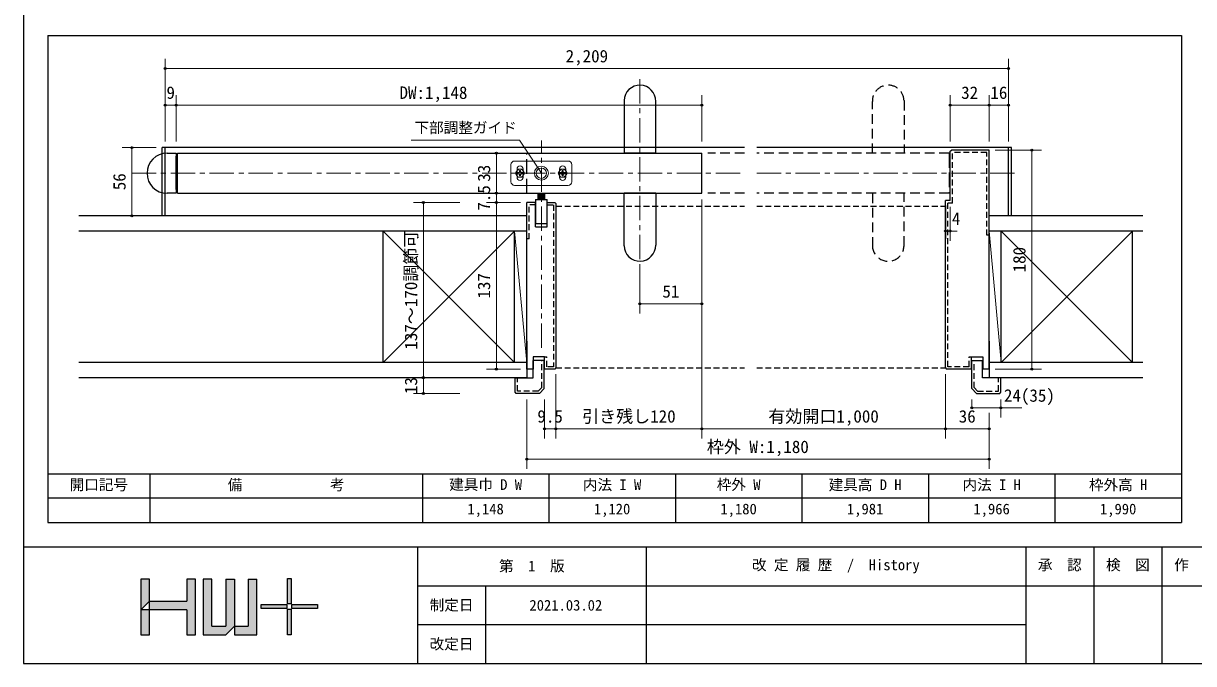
# Model space of a CAD drawing. Units: millimetres at full size. Extents: x -800 to 800, y -560 to 560.
# Drawn here: x -800 to 162, y -560 to -34 of the extents above; entities that cross this region are included whole.
import ezdxf
from ezdxf.enums import TextEntityAlignment as Align

# ---------------------------------------------------------------- set-up
doc = ezdxf.new("R2010")
doc.units = ezdxf.units.MM
doc.header["$LTSCALE"] = 4
doc.header["$PDMODE"] = 32
doc.header["$PDSIZE"] = 1.6
for name, pattern in [('CHAIN1', [8, 5, -1, 1, -1]), ('DASHED1', [1.8, 1.2, -0.6]), ('DASHED3', [4, 3, -1]), ('USER9', [3, 2, -1])]:
    doc.linetypes.add(name, pattern=pattern)
doc.layers.add('0-0', color=7, linetype='Continuous', lineweight=25)
doc.layers.add('2-0', color=7, linetype='Continuous', lineweight=25)
doc.styles.add('ＭＳ ゴシック', font='')
doc.styles.get('ＭＳ ゴシック').set_extended_font_data('MS Gothic')

msp = doc.modelspace()

# ---------------------------------------------------------------- linework, layer by layer
at = {"layer": '0-0'}
for p, q in [((-800, 560), (-800, -560)), ((-780, -44), (152, -44)), ((152, -44), (152, -444)), ((-780, -404), (152, -404)), ((-696, -404), (-696, -444)), ((-472, -404), (-472, -444)), ((-368, -404), (-368, -444)), ((-264, -404), (-264, -444)), ((-160, -404), (-160, -444)), ((-56, -404), (-56, -444)), ((48, -404), (48, -444)), ((152, -424), (-780, -424)), ((-800, -464), (800, -464)), ((-476, -464), (-476, -560)), ((-288, -464), (-288, -560)), ((24, -464), (24, -560)), ((80, -464), (80, -560)), ((136, -464), (136, -560)), ((-703.403, -490.7), (-703.403, -536.41)), ((-696.28, -490.7), (-703.403, -490.7)), ((-658.657, -490.7), (-665.78, -490.7)), ((-665.78, -490.7), (-665.78, -508.805)), ((-645.205, -490.7), (-652.328, -490.7)), ((-652.328, -490.7), (-652.328, -536.41)), ((-645.192, -529.158), (-645.192, -490.7)), ((-633.658, -490.708), (-626.549, -490.708)), ((-633.647, -490.7), (-633.647, -529.345)), ((-626.549, -490.709), (-626.549, -536.41)), ((-615.208, -490.709), (-608.02, -490.709)), ((-615.184, -490.709), (-615.184, -529.313)), ((-608.02, -536.41), (-608.02, -490.709)), ((-476, -496), (800, -496)), ((-420, -496), (-420, -560)), ((-703.403, -515.941), (-696.267, -508.805)), ((-696.267, -508.805), (-665.78, -508.805)), ((-665.78, -515.941), (-703.403, -515.941)), ((-652.328, -515.958), (-652.328, -516.358)), ((-645.192, -529.345), (-645.192, -515.731)), ((-476, -528), (24, -528)), ((-652.328, -536.41), (-633.647, -536.41)), ((-645.192, -529.345), (-633.647, -529.345)), ((-633.647, -536.41), (-626.551, -529.313)), ((-626.549, -529.313), (-615.184, -529.313)), ((-626.549, -536.41), (-608.02, -536.41)), ((-800, -560), (800, -560))]:
    msp.add_line(p, q, dxfattribs=at)
for points in [[(-780, -44), (-780, -444), (152, -444)], [(-703.403, -536.41), (-696.267, -536.41), (-696.267, -515.731), (-696.267, -490.7)], [(-665.78, -536.41), (-658.643, -536.41), (-658.643, -515.731), (-658.643, -490.7)], [(-665.78, -515.958), (-665.78, -516.358), (-665.78, -536.41)]]:
    msp.add_lwpolyline(points, dxfattribs=at)
for points in [[(-582.986, -490.01), (-579.826, -490.01), (-579.826, -510.954), (-582.986, -510.954)], [(-604.674, -511.508), (-583.514, -511.508), (-583.514, -514.74), (-604.674, -514.74)], [(-582.986, -515.383), (-579.826, -515.383), (-579.826, -536.328), (-582.986, -536.328)], [(-579.298, -511.508), (-558.138, -511.508), (-558.138, -514.74), (-579.298, -514.74)]]:
    msp.add_lwpolyline(points, close=True, dxfattribs=at)
at = {"layer": '0-0', "color": 134}
for points in [[(-582.986, -490.01), (-579.826, -490.01), (-582.986, -510.954), (-579.826, -510.954)], [(-703.403, -490.7), (-696.267, -490.7), (-703.403, -515.941), (-696.267, -508.805)], [(-665.78, -536.41), (-658.643, -536.41), (-658.657, -490.7)], [(-665.78, -536.41), (-658.657, -490.7), (-665.78, -490.7)], [(-645.205, -490.7), (-652.328, -490.7), (-652.328, -536.41)], [(-652.328, -536.41), (-645.192, -529.158), (-645.205, -490.7)], [(-626.551, -529.313), (-626.549, -490.709), (-633.647, -490.708)], [(-626.551, -529.313), (-633.647, -490.708), (-633.647, -529.345)], [(-608.02, -536.41), (-608.02, -490.709), (-615.184, -490.709)], [(-608.02, -536.41), (-615.184, -490.709), (-615.184, -529.313)], [(-696.267, -508.805), (-665.78, -515.958), (-696.267, -515.941)], [(-665.78, -508.805), (-696.267, -508.805), (-665.85, -515.941)], [(-665.78, -508.805), (-665.85, -515.941), (-665.78, -536.41)], [(-703.403, -515.941), (-703.403, -536.41), (-696.267, -515.941), (-696.267, -536.41)], [(-583.514, -511.508), (-604.674, -511.508), (-583.514, -514.74), (-604.674, -514.74)], [(-582.986, -515.383), (-579.826, -515.383), (-582.986, -536.328), (-579.826, -536.328)], [(-579.298, -511.508), (-558.138, -511.508), (-579.298, -514.74), (-558.138, -514.74)], [(-652.328, -536.41), (-633.647, -529.345), (-645.192, -529.158)], [(-652.328, -536.41), (-633.647, -536.41), (-626.551, -529.313)], [(-652.328, -536.41), (-626.551, -529.313), (-633.647, -529.345)], [(-626.549, -529.313), (-626.549, -536.41), (-608.02, -536.41)], [(-608.02, -536.41), (-615.184, -529.313), (-626.549, -529.313)]]:
    msp.add_solid(points, dxfattribs=at)
at = {"layer": '0-0'}
for points in [[(-582.986, -510.954), (-579.826, -510.954), (-582.986, -490.01), (-579.826, -490.01)], [(-703.403, -490.7), (-696.28, -490.7), (-703.403, -515.941), (-696.267, -508.805)], [(-665.78, -536.41), (-658.643, -536.41), (-658.643, -490.7)], [(-665.78, -536.41), (-658.643, -490.7), (-665.78, -508.805)], [(-665.78, -490.7), (-665.78, -508.805), (-658.657, -490.7)], [(-645.205, -490.7), (-652.328, -490.7), (-652.328, -536.41)], [(-652.328, -536.41), (-645.192, -529.158), (-645.205, -490.7)], [(-626.551, -529.313), (-626.549, -490.708), (-633.647, -490.708)], [(-626.551, -529.313), (-633.647, -490.708), (-633.647, -529.345)], [(-608.02, -536.41), (-608.02, -490.709), (-615.208, -490.709)], [(-608.02, -536.41), (-615.208, -490.709), (-615.184, -529.313)], [(-696.267, -508.805), (-696.267, -515.731), (-665.85, -515.941)], [(-665.78, -508.805), (-696.267, -508.805), (-665.85, -515.941)], [(-665.78, -508.805), (-665.85, -515.941), (-665.78, -536.41)], [(-703.403, -536.41), (-703.403, -515.941), (-696.267, -536.41), (-696.267, -515.731)], [(-604.674, -511.508), (-604.674, -514.74), (-583.514, -511.508), (-583.514, -514.74)], [(-582.986, -515.383), (-582.986, -536.328), (-579.826, -515.383), (-579.826, -536.328)], [(-579.298, -511.508), (-579.298, -514.74), (-558.138, -511.508), (-558.138, -514.74)], [(-652.328, -536.41), (-633.647, -529.345), (-645.192, -529.158)], [(-652.328, -536.41), (-633.647, -536.41), (-626.551, -529.313)], [(-652.328, -536.41), (-626.551, -529.313), (-633.647, -529.345)], [(-626.551, -529.313), (-626.549, -536.41), (-608.02, -536.41)], [(-608.02, -536.41), (-615.184, -529.313), (-626.551, -529.313)]]:
    msp.add_solid(points, dxfattribs=at)
at = {"layer": '2-0', "color": 4, "lineweight": 9}
for p, q in [((-683.389, -63.08), (-683.389, -101.08)), ((9.931, -63.08), (9.931, -101.08)), ((-683.389, -71.08), (9.931, -71.08)), ((-683.389, -93.08), (-683.389, -131.08)), ((-683.389, -93.08), (-683.389, -131.08)), ((-683.389, -93.08), (-683.389, -131.08)), ((-683.389, -93.08), (-683.389, -131.08)), ((-674.389, -93.08), (-674.389, -131.08)), ((-242.208, -93.08), (-242.208, -131.08)), ((-38.069, -93.08), (-38.069, -131.08)), ((-6.069, -93.08), (-6.069, -131.08)), ((9.931, -93.08), (9.931, -131.08)), ((-683.389, -101.08), (-674.389, -101.08)), ((-683.389, -101.08), (-242.208, -101.08)), ((-38.069, -101.08), (-6.069, -101.08)), ((-6.069, -101.08), (9.931, -101.08)), ((-392.237, -130.043), (-481.304, -130.043)), ((-374.208, -157.08), (-392.237, -130.043)), ((-718.889, -136.08), (-690.889, -136.08)), ((-710.889, -192.08), (-710.889, -136.08)), ((-419.208, -140.58), (-391.208, -140.58)), ((-411.208, -173.58), (-411.208, -140.58)), ((36.931, -138.08), (-1.069, -138.08)), ((28.931, -318.08), (28.931, -138.08)), ((-399.208, -164.08), (-399.208, -150.08)), ((-396.208, -147.08), (-352.207, -147.08)), ((-394.208, -160.58), (-394.208, -153.58)), ((-389.208, -153.58), (-389.208, -160.58)), ((-359.207, -160.58), (-359.207, -153.58)), ((-354.207, -153.58), (-354.207, -160.58)), ((-349.207, -150.08), (-349.207, -164.08)), ((-392.812, -156.556), (-392.611, -156.757)), ((-392.611, -157.403), (-392.812, -157.605)), ((-392.232, -155.976), (-392.031, -156.177)), ((-391.385, -156.177), (-391.183, -155.976)), ((-391.183, -158.185), (-391.385, -157.983)), ((-390.805, -156.757), (-391.2, -156.573)), ((-390.805, -157.403), (-390.603, -157.605)), ((-357.61, -157.403), (-357.812, -157.605)), ((-357.61, -156.757), (-357.777, -156.753)), ((-357.03, -156.177), (-357.232, -155.976)), ((-357.232, -158.185), (-357.03, -157.983)), ((-357.03, -156.177), (-357.215, -156.573)), ((-356.183, -155.976), (-356.384, -156.177)), ((-356.2, -156.573), (-356.384, -156.177)), ((-356.384, -157.983), (-356.183, -158.185)), ((-355.804, -156.757), (-355.603, -156.556)), ((-396.208, -167.08), (-352.207, -167.08)), ((-479.208, -181.08), (-441.208, -181.08)), ((-471.208, -181.08), (-471.208, -325.08)), ((-419.208, -173.58), (-391.208, -173.58)), ((-419.208, -181.08), (-391.208, -181.08)), ((-411.208, -181.08), (-411.208, -173.58)), ((-411.208, -318.08), (-411.208, -181.08)), ((-242.208, -272.392), (-242.208, -178.58)), ((-718.889, -192.08), (-690.889, -192.08)), ((-42.069, -212.58), (-42.069, -184.58)), ((-38.069, -212.58), (-38.069, -184.58)), ((-396.175, -204.58), (-504.175, -312.58)), ((-504.175, -204.58), (-396.175, -312.58)), ((-396.175, -204.58), (-386.208, -312.58)), ((-42.069, -204.58), (-32.258, -204.58)), ((-6.069, -204.58), (3.899, -312.58)), ((3.899, -204.58), (111.899, -312.58)), ((3.899, -312.58), (111.899, -204.58)), ((-293.208, -272.392), (-293.208, -234.392)), ((-293.208, -264.392), (-242.208, -264.392)), ((-242.208, -375.08), (-242.208, -264.392)), ((-479.208, -325.08), (-441.208, -325.08)), ((-471.208, -325.08), (-471.208, -338.08)), ((-419.208, -318.08), (-391.208, -318.08)), ((-362.208, -375.08), (-362.208, -322.08)), ((-362.208, -375.08), (-362.208, -322.08)), ((-42.069, -375.08), (-42.069, -322.08)), ((-42.069, -375.08), (-42.069, -322.08)), ((36.931, -318.08), (-1.069, -318.08)), ((-479.208, -338.08), (-441.208, -338.08)), ((-386.208, -400.08), (-386.208, -343.08)), ((-371.708, -375.08), (-371.708, -343.08)), ((-20.419, -349.926), (-20.419, -343.08)), ((3.581, -357.926), (3.581, -343.08)), ((-20.419, -349.926), (20.838, -349.926)), ((-6.069, -375.08), (-6.069, -353.916)), ((-371.708, -367.08), (-362.208, -367.08)), ((-362.208, -367.08), (-242.208, -367.08)), ((-242.208, -367.08), (-42.069, -367.08)), ((-42.069, -367.08), (-6.069, -367.08)), ((-6.069, -400.08), (-6.069, -367.08)), ((-386.208, -392.08), (-6.069, -392.08))]:
    msp.add_line(p, q, dxfattribs=at)
at = {"layer": '2-0', "color": 4, "linetype": 'CHAIN1', "lineweight": 9}
for p, q in [((-293.208, -79.769), (-293.208, -234.392)), ((-374.208, -300.487), (-374.208, -130.217)), ((-710.889, -157.08), (-207.138, -157.08)), ((-197.138, -157.08), (17.431, -157.08))]:
    msp.add_line(p, q, dxfattribs=at)
at = {"layer": '2-0'}
for p, q in [((-306.208, -97.465), (-306.208, -140.58)), ((-280.208, -140.58), (-280.208, -98.08)), ((-685.889, -192.08), (-685.889, -136.08)), ((-683.389, -136.08), (-685.889, -136.08)), ((-683.389, -192.08), (-683.389, -136.08)), ((-207.138, -136.08), (-683.389, -136.08)), ((-681.889, -140.58), (-674.389, -140.58)), ((-674.389, -170.105), (-674.389, -143.105)), ((-674.389, -170.58), (-674.389, -143.58)), ((-673.389, -173.58), (-673.389, -140.58)), ((-673.389, -140.58), (-242.208, -140.58)), ((-280.208, -140.58), (-306.208, -140.58)), ((-242.208, -173.58), (-242.208, -140.58)), ((9.931, -136.08), (-197.138, -136.08)), ((-38.069, -139.08), (-37.069, -138.08)), ((-38.069, -179.58), (-38.069, -139.08)), ((-6.069, -138.08), (-37.069, -138.08)), ((-6.069, -318.08), (-6.069, -138.08)), ((9.931, -192.08), (9.931, -136.08)), ((12.431, -136.08), (9.931, -136.08)), ((12.431, -192.08), (12.431, -136.08)), ((-673.389, -173.58), (-242.208, -173.58)), ((-386.208, -318.08), (-386.208, -181.08)), ((-378.958, -181.08), (-386.208, -181.08)), ((-378.958, -178.621), (-378.958, -198.621)), ((-378.958, -178.621), (-369.458, -178.621)), ((-378.958, -201.08), (-378.958, -181.08)), ((-376.755, -178.254), (-376.755, -173.58)), ((-375.755, -178.254), (-375.755, -173.58)), ((-374.755, -178.254), (-374.755, -173.58)), ((-373.755, -178.254), (-373.755, -173.58)), ((-372.755, -178.254), (-372.755, -173.58)), ((-371.755, -178.254), (-371.755, -173.58)), ((-369.458, -198.621), (-369.458, -178.621)), ((-369.458, -201.08), (-369.458, -181.08)), ((-306.208, -216.696), (-306.208, -173.58)), ((-280.208, -173.58), (-306.208, -173.58)), ((-280.208, -173.58), (-280.208, -216.08)), ((-42.069, -317.08), (-42.069, -179.58)), ((-38.069, -179.58), (-42.069, -179.58)), ((-386.208, -192.08), (-754.563, -192.08)), ((-42.069, -183.58), (-42.069, -211.041)), ((120.143, -192.08), (-6.069, -192.08)), ((-369.458, -198.621), (-378.958, -198.621)), ((-378.958, -201.08), (-369.458, -201.08)), ((-386.208, -204.58), (-754.563, -204.58)), ((-504.175, -312.58), (-504.175, -204.58)), ((-396.175, -312.58), (-396.175, -204.58)), ((120.143, -204.58), (-6.069, -204.58)), ((3.899, -312.58), (3.899, -204.58)), ((111.899, -312.58), (111.899, -204.58)), ((-386.208, -295.08), (-386.208, -325.08)), ((-6.069, -295.08), (-6.069, -325.08)), ((-386.208, -312.58), (-754.563, -312.58)), ((-380.858, -325.08), (-380.858, -311.08)), ((-371.858, -311.08), (-380.858, -311.08)), ((-371.858, -334.08), (-371.858, -311.08)), ((-42.069, -317.08), (-41.069, -318.08)), ((-20.569, -308.08), (-11.269, -308.08)), ((-20.569, -318.08), (-20.569, -308.08)), ((-11.419, -325.08), (-11.419, -311.08)), ((-11.269, -308.08), (-11.269, -318.08)), ((120.143, -312.58), (-6.069, -312.58)), ((-386.208, -325.08), (-754.563, -325.08)), ((-395.858, -337.08), (-395.858, -325.08)), ((-395.858, -325.08), (-380.858, -325.08)), ((-381.008, -318.08), (-386.208, -318.08)), ((-20.569, -318.08), (-41.069, -318.08)), ((3.581, -325.08), (-11.419, -325.08)), ((-6.069, -318.08), (-11.269, -318.08)), ((120.143, -325.08), (-6.069, -325.08)), ((3.581, -337.08), (3.581, -325.08)), ((-375.858, -338.08), (-371.858, -334.08)), ((-16.419, -338.08), (-20.419, -334.08)), ((-394.858, -338.08), (-395.858, -337.08)), ((-375.858, -338.08), (-394.858, -338.08)), ((-16.419, -338.08), (2.581, -338.08)), ((2.581, -338.08), (3.581, -337.08))]:
    msp.add_line(p, q, dxfattribs=at)
at = {"layer": '2-0', "linetype": 'USER9'}
for p, q in [((-102.069, -140.58), (-102.069, -98.08)), ((-76.068, -97.465), (-76.068, -140.58)), ((-207.138, -140.58), (-237.468, -140.58)), ((-39.069, -140.58), (-197.138, -140.58)), ((-207.138, -173.58), (-237.468, -173.58)), ((-39.069, -173.58), (-197.138, -173.58)), ((-102.069, -173.58), (-102.069, -216.08)), ((-76.068, -216.696), (-76.068, -173.58))]:
    msp.add_line(p, q, dxfattribs=at)
at = {"layer": '2-0', "linetype": 'DASHED3'}
for p, q in [((-386.208, -173.58), (-386.208, -140.58)), ((-39.069, -140.58), (-39.069, -173.58))]:
    msp.add_line(p, q, dxfattribs=at)
at = {"layer": '2-0', "linetype": 'DASHED1'}
for p, q in [((-36.069, -181.58), (-36.069, -140.08)), ((-8.069, -140.08), (-36.069, -140.08)), ((-8.069, -208.08), (-8.069, -140.08)), ((-40.069, -316.08), (-40.069, -181.58)), ((-36.069, -181.58), (-40.069, -181.58)), ((-378.958, -183.08), (-384.208, -183.08)), ((-384.208, -211.08), (-384.208, -183.08)), ((-362.208, -184.08), (-207.138, -184.08)), ((-197.138, -184.08), (-42.069, -184.08)), ((-384.208, -211.08), (-386.208, -211.08)), ((-6.069, -208.08), (-8.069, -208.08)), ((-373.858, -333.252), (-373.858, -311.08)), ((-371.708, -308.08), (-369.708, -308.08)), ((-369.708, -316.08), (-369.708, -308.08)), ((-364.208, -316.08), (-369.708, -316.08)), ((-362.208, -317.08), (-207.138, -317.08)), ((-197.138, -317.08), (-42.069, -317.08)), ((-22.569, -316.08), (-40.069, -316.08)), ((-22.569, -308.08), (-20.569, -308.08)), ((-22.569, -316.08), (-22.569, -308.08)), ((-18.419, -333.252), (-18.419, -311.08)), ((-376.686, -336.08), (-373.858, -333.252)), ((-15.59, -336.08), (-18.419, -333.252))]:
    msp.add_line(p, q, dxfattribs=at)
at = {"layer": '2-0'}
for points in [[(-674.389, -140.58), (-674.389, -173.58), (-681.889, -173.58)], [(-376.924, -178.621), (-376.924, -173.58), (-371.491, -173.58), (-371.491, -178.621)], [(-369.458, -181.08), (-363.208, -181.08), (-362.208, -182.08), (-362.208, -317.08), (-363.208, -318.08), (-371.708, -318.08)], [(-371.708, -318.08), (-371.708, -308.08), (-381.008, -308.08), (-381.008, -318.08)], [(-20.419, -334.08), (-20.419, -311.08), (-11.419, -311.08)]]:
    msp.add_lwpolyline(points, dxfattribs=at)
at = {"layer": '2-0', "color": 4, "lineweight": 9}
for points in [[(-395.448, -157.08), (-393.578, -153.841), (-389.838, -153.841), (-387.968, -157.08), (-389.838, -160.319), (-393.578, -160.319)], [(-354.837, -160.319), (-358.577, -160.319), (-360.447, -157.08), (-358.577, -153.841), (-354.837, -153.841), (-352.967, -157.08)], [(-393.874, -156.616), (-392.812, -156.556), (-392.417, -156.371), (-392.215, -156.573), (-392.611, -156.757), (-392.777, -156.753)], [(-391.385, -156.177), (-391.381, -156.011), (-391.243, -154.916), (-391.183, -155.976), (-390.999, -156.371), (-391.2, -156.573)], [(-391.2, -157.588), (-390.805, -157.403), (-390.639, -157.407), (-389.541, -157.545), (-390.603, -157.605), (-390.999, -157.789)], [(-357.172, -159.245), (-357.232, -158.185), (-357.417, -157.789), (-357.215, -157.588), (-357.03, -157.983), (-357.035, -158.149)]]:
    msp.add_lwpolyline(points, close=True, dxfattribs=at)
for points in [[(-392.215, -157.588), (-392.611, -157.403), (-392.777, -157.407), (-393.874, -157.545)], [(-393.874, -157.545), (-392.812, -157.605), (-392.417, -157.789), (-392.232, -158.185), (-392.172, -159.245), (-392.035, -158.149), (-392.031, -157.983), (-392.232, -158.185)], [(-392.215, -156.573), (-392.031, -156.177), (-392.035, -156.011), (-392.172, -154.916), (-392.232, -155.976), (-392.417, -156.371)], [(-392.031, -157.983), (-392.215, -157.588), (-392.417, -157.789)], [(-391.2, -157.588), (-391.385, -157.983), (-391.381, -158.149), (-391.243, -159.245), (-391.183, -158.185), (-390.999, -157.789)], [(-390.999, -156.371), (-390.603, -156.556), (-389.541, -156.616), (-390.639, -156.753), (-390.805, -156.757), (-390.603, -156.556)], [(-357.777, -156.753), (-358.874, -156.616), (-357.812, -156.556), (-357.417, -156.371), (-357.215, -156.573), (-357.61, -156.757), (-357.812, -156.556)], [(-357.215, -157.588), (-357.61, -157.403), (-357.777, -157.407), (-358.874, -157.545), (-357.812, -157.605), (-357.417, -157.789)], [(-357.417, -156.371), (-357.232, -155.976), (-357.172, -154.916)], [(-357.172, -154.916), (-357.035, -156.011), (-357.03, -156.177)], [(-356.384, -156.177), (-356.38, -156.011), (-356.243, -154.916), (-356.183, -155.976), (-355.998, -156.371), (-356.2, -156.573), (-355.804, -156.757), (-355.638, -156.753), (-354.541, -156.616), (-355.603, -156.556), (-355.998, -156.371)], [(-356.2, -157.588), (-356.384, -157.983), (-356.38, -158.149), (-356.243, -159.245)], [(-356.243, -159.245), (-356.183, -158.185), (-355.998, -157.789), (-355.603, -157.605), (-354.541, -157.545), (-355.638, -157.407), (-355.804, -157.403), (-355.603, -157.605)], [(-355.804, -157.403), (-356.2, -157.588), (-355.998, -157.789)]]:
    msp.add_lwpolyline(points, dxfattribs=at)
at = {"layer": '2-0', "linetype": 'DASHED1'}
for points in [[(-369.458, -183.08), (-364.208, -183.08), (-364.208, -316.08)], [(-376.686, -336.08), (-393.858, -336.08), (-393.858, -325.08)], [(-15.59, -336.08), (1.581, -336.08), (1.581, -325.08)]]:
    msp.add_lwpolyline(points, dxfattribs=at)
at = {"layer": '2-0', "color": 4, "lineweight": 9}
for radius in [5.75, 4.25]:
    msp.add_circle((-374.208, -157.08), radius, dxfattribs=at)
at = {"layer": '2-0'}
for centre, radius, start, end in [((-293.208, -97.772), 13.004, 358.64478, 178.64478), ((-681.889, -157.08), 16.5, 90, 180), ((-681.889, -157.08), 16.5, 90, 180), ((-681.889, -157.08), 16.5, 180, 270), ((-681.889, -157.08), 16.5, 180, 270), ((-293.208, -216.388), 13.004, 181.35522, 1.35522)]:
    msp.add_arc(centre, radius, start, end, dxfattribs=at)
at = {"layer": '2-0', "linetype": 'USER9'}
for centre, start, end in [((-89.069, -97.772), 1.35522, 181.35522), ((-89.069, -216.388), 178.64478, 358.64478)]:
    msp.add_arc(centre, 13.004, start, end, dxfattribs=at)
at = {"layer": '2-0', "color": 4, "lineweight": 9}
for centre, radius, start, end in [((-396.208, -150.08), 3, 90, 180), ((-391.708, -157.08), 3.25, 142.55059, 142.33573), ((-391.708, -153.58), 2.5, 90, 180), ((-391.708, -153.58), 2.5, 0, 90), ((-356.707, -157.08), 3.25, 142.55059, 142.33573), ((-356.707, -153.58), 2.5, 90, 180), ((-356.707, -153.58), 2.5, 0, 90), ((-352.207, -150.08), 3, 0, 90), ((-391.708, -160.58), 2.5, 180, 270), ((-391.44, -157.08), 2.478, 169.19486, 190.80514), ((-391.708, -157.08), 1.118, 162.98773, 197.01227), ((-391.708, -157.35), 2.478, 90, 100.80514), ((-391.708, -156.811), 2.478, 259.19486, 270), ((-391.708, -157.08), 1.118, 72.98773, 107.01227), ((-391.708, -157.08), 1.118, 252.98773, 287.01227), ((-391.708, -157.35), 2.478, 79.19486, 90), ((-391.708, -156.811), 2.478, 270, 280.80514), ((-391.708, -160.58), 2.5, 270, 0), ((-391.708, -157.08), 1.118, 342.98773, 17.01227), ((-391.975, -157.08), 2.478, 349.19486, 10.80514), ((-356.707, -160.58), 2.5, 180, 270), ((-356.44, -157.08), 2.478, 169.19486, 190.80514), ((-356.707, -157.08), 1.118, 162.98773, 197.01227), ((-356.707, -157.35), 2.478, 90, 100.80514), ((-356.707, -156.811), 2.478, 259.19486, 270), ((-356.707, -157.08), 1.118, 72.98773, 107.01227), ((-356.707, -157.08), 1.118, 252.98773, 287.01227), ((-356.707, -157.35), 2.478, 79.19486, 90), ((-356.707, -156.811), 2.478, 270, 280.80514), ((-356.707, -160.58), 2.5, 270, 0), ((-356.707, -157.08), 1.118, 342.98773, 17.01227), ((-356.975, -157.08), 2.478, 349.19486, 10.80514), ((-396.208, -164.08), 3, 180, 270), ((-352.207, -164.08), 3, 270, 0)]:
    msp.add_arc(centre, radius, start, end, dxfattribs=at)
at = {"layer": '2-0', "color": 4}
for p in [(-683.389, -71.08), (9.931, -71.08), (-683.389, -101.08), (-674.389, -101.08), (-242.208, -101.08), (-38.069, -101.08), (-6.069, -101.08), (9.931, -101.08), (-710.889, -136.08), (-411.208, -140.58), (28.931, -138.08), (-411.208, -173.58), (-471.208, -181.08), (-411.208, -181.08), (-710.889, -192.08), (-42.069, -204.58), (-38.069, -204.58), (-293.208, -264.392), (-242.208, -264.392), (-411.208, -318.08), (28.931, -318.08), (-471.208, -325.08), (-471.208, -338.08), (-20.419, -349.926), (3.581, -349.926), (-371.708, -367.08), (-362.208, -367.08), (-242.208, -367.08), (-42.069, -367.08), (-6.069, -367.08), (-386.208, -392.08), (-6.069, -392.08)]:
    msp.add_point(p, dxfattribs=at)

# ---------------------------------------------------------------- texts
at = {"layer": '0-0', "style": 'ＭＳ ゴシック'}
for s, p in [('開口記号', (-762, -420.08)), ('備\u3000\u3000\u3000\u3000\u3000\u3000考', (-632, -420.08)), ('建具巾 D W', (-450, -419.918)), ('内法 I W', (-340, -420.108)), ('枠外 W', (-230, -419.92)), ('建具高 D H', (-138, -420.131)), ('内法 I H', (-28, -420.131)), ('枠外高 H', (76, -420.131)), ('1,148', (-435, -440)), ('1,120', (-331, -440)), ('1,180', (-227, -440)), ('1,981', (-123, -440)), ('1,966', (-19, -440)), ('1,990', (85, -440)), ('第\u30001\u3000版', (-409, -486.85)), ('改 定 履 歴\u3000/\u3000History', (-201, -485.894)), ('承\u3000認', (34, -485.92)), ('検\u3000図', (90, -485.92)), ('作\u3000成', (146, -485.92)), ('制定日', (-466, -518.955)), ('2021.03.02', (-384, -519.107)), ('改定日', (-466, -550.955))]:
    msp.add_text(s, height=8.798, dxfattribs=at).set_placement(p, align=Align.BOTTOM_LEFT)
at = {"layer": '2-0', "style": 'ＭＳ ゴシック'}
for s, height, p in [('2,209', 10.26, (-354.229, -69.08)), ('9', 10.26, (-682.389, -99.08)), ('DW:1,148', 10.26, (-490.798, -99.08)), ('32', 10.26, (-29.069, -99.08)), ('16', 10.26, (-5.069, -99.08)), ('下部調整ガイド', 8.798, (-478.501, -126.675)), ('4', 10.26, (-36.643, -202.58)), ('51', 10.26, (-274.708, -262.392)), ('24(35)', 10.26, (6.078, -347.926)), ('9.5', 10.26, (-377.458, -365.08)), ('引き残し120', 10.26, (-340.708, -365.08)), ('有効開口1,000', 10.26, (-187.638, -365.08)), ('36', 10.26, (-31.069, -365.08)), ('枠外 W:1,180', 10.26, (-238.138, -390.08))]:
    msp.add_text(s, height=height, dxfattribs=at).set_placement(p, align=Align.BOTTOM_LEFT)
for s, p in [('33', (-413.208, -164.08)), ('56', (-712.889, -171.08)), ('7.5', (-413.208, -187.83)), ('137～170調節可', (-473.208, -302.08)), ('180', (26.931, -238.58)), ('137', (-413.208, -260.08)), ('13', (-473.208, -338.58))]:
    msp.add_text(s, height=10.26, rotation=90, dxfattribs=at).set_placement(p, align=Align.BOTTOM_LEFT)

doc.saveas('drawing.dxf')
